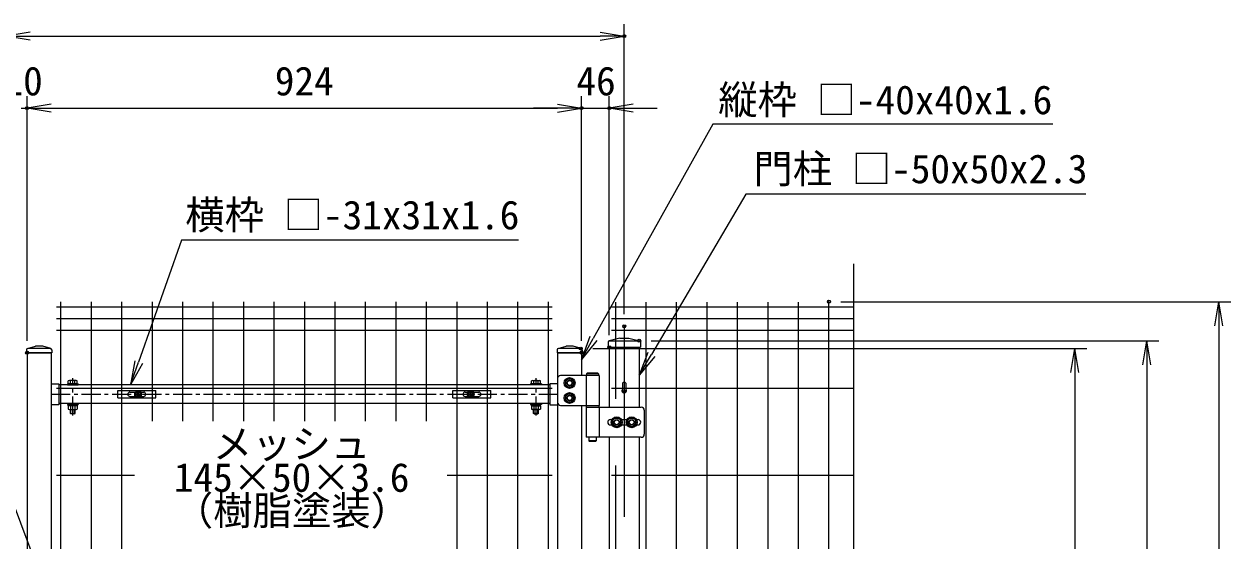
# Model space of a CAD drawing. Units: millimetres, scale not verified. Extents: x -4200 to 4200, y -2970 to 2970.
# Drawn here: x -2614 to -603, y 779 to 1641 of the extents above; entities that cross this region are included whole.
import ezdxf
from ezdxf.enums import TextEntityAlignment as Align

# ---------------------------------------------------------------- set-up
doc = ezdxf.new("R2010")
doc.units = ezdxf.units.MM
doc.header["$LTSCALE"] = 10
doc.header["$PDMODE"] = 32
doc.header["$PDSIZE"] = 5
doc.linetypes.add('USER1', pattern=[50.8, 31.75, -6.35, 6.35, -6.35])
for name, color, linetype, lineweight in [('0-0_D-STR-TXT', 7, 'Continuous', 13), ('0-1_D-STR1', 1, 'Continuous', 25), ('0-2_D-STR-DIM', 7, 'Continuous', 13), ('0-3_0', 7, 'Continuous', 25), ('0-4_Defpoints', 6, 'Continuous', 25), ('0-8_D-STR3', 3, 'Continuous', 13), ('0-9_D-BMK', 2, 'USER1', 13), ('0-A_D-STR2', 7, 'Continuous', 13)]:
    doc.layers.add(name, color=color, linetype=linetype, lineweight=lineweight)
doc.styles.add('ＭＳ ゴシック', font='')
doc.styles.get('ＭＳ ゴシック').set_extended_font_data('MS Gothic')

# ---------------------------------------------------------------- blocks, each defined once
blk = doc.blocks.new('_Open')
at = {"layer": '0-3_0'}
blk.add_line((-10, 1.667), (0, 0), dxfattribs=at)
blk.add_lwpolyline([(-10, -1.667), (0, 0), (-10, 0)], dxfattribs=at)
blk = doc.blocks.new('U5')
at = {"layer": '0-1_D-STR1'}
for p, q in [((90, 14196), (90, 14150)), ((510, 14150), (90, 14150)), ((100, 14150), (100, 10130)), ((100, 14150), (500, 14150)), ((106.9, 14218.9), (240, 14260)), ((486, 14220), (114, 14220)), ((360, 14260), (240, 14260)), ((493.1, 14218.9), (360, 14260)), ((500, 14150), (500, 300)), ((510, 14196), (510, 14150)), ((8930, 14196), (8930, 14150)), ((8930, 14196), (8930, 14150)), ((9350, 14150), (8930, 14150)), ((8940, 14150), (8940, 300)), ((8940, 14150), (9340, 14150)), ((8946.9, 14218.9), (9080, 14260)), ((9326, 14220), (8954, 14220)), ((9340, 14150), (9340, 13770)), ((9350, 14196), (9350, 14150)), ((500, 13632), (630, 13632)), ((630, 13632), (630, 13283)), ((8810, 13612.5), (630, 13612.5)), ((8810, 13632), (8810, 13283)), ((8940, 13632), (8810, 13632)), ((630, 13283), (500, 13283)), ((8810, 13302.5), (630, 13302.5)), ((8810, 13283), (8940, 13283)), ((9340, 13270), (9340, 2655))]:
    blk.add_line(p, q, dxfattribs=at)
blk.add_lwpolyline([(9333.1, 14218.9), (9200, 14260), (9080, 14260)], dxfattribs=at)
for centre, start, end in [((114, 14196), 90, 180), ((486, 14196), 0, 90), ((8954, 14196), 90, 180), ((8954, 14196), 90, 180), ((9326, 14196), 0, 90)]:
    blk.add_arc(centre, 24, start, end, dxfattribs=at)
at = {"layer": '0-4_Defpoints'}
for centre in [(1950, 13457.5), (7490, 13457.5)]:
    blk.add_circle(centre, 40, dxfattribs=at)
at = {"layer": '0-8_D-STR3'}
for p, q in [((785, 13628.5), (785, 13683)), ((916.3, 13688.5), (803.8, 13688.5)), ((822.5, 13628.5), (822.5, 13683)), ((897.5, 13628.5), (897.5, 13683)), ((935, 13628.5), (935, 13683)), ((8505, 13628.5), (8505, 13683)), ((8523.7, 13688.5), (8636.2, 13688.5)), ((8542.5, 13628.5), (8542.5, 13683)), ((8617.5, 13628.5), (8617.5, 13683)), ((8655, 13628.5), (8655, 13683)), ((8940, 13720), (8940, 13320)), ((9630, 13770), (8990, 13770)), ((9414, 13770), (9414, 13270)), ((9622, 13800), (9422, 13800)), ((9622, 13770), (9422, 13770)), ((9612, 13810), (9432, 13810)), ((9630, 13770), (9630, 13270)), ((770, 13628.5), (770, 13612.5)), ((770, 13628.5), (950, 13628.5)), ((770, 13612.5), (950, 13612.5)), ((935, 13628.5), (785, 13628.5)), ((950, 13628.5), (950, 13612.5)), ((8490, 13628.5), (8490, 13612.5)), ((8670, 13628.5), (8490, 13628.5)), ((8670, 13612.5), (8490, 13612.5)), ((8505, 13628.5), (8655, 13628.5)), ((8670, 13628.5), (8670, 13612.5)), ((770, 13302.5), (770, 13286.5)), ((770, 13302.5), (950, 13302.5)), ((770, 13286.5), (950, 13286.5)), ((863.8, 13266.5), (852.2, 13286.5)), ((870.7, 13266.5), (859.1, 13286.5)), ((950, 13302.5), (950, 13286.5)), ((8490, 13302.5), (8490, 13286.5)), ((8670, 13302.5), (8490, 13302.5)), ((8670, 13286.5), (8490, 13286.5)), ((8569.3, 13266.5), (8580.8, 13286.5)), ((8576.2, 13266.5), (8587.8, 13286.5)), ((8670, 13302.5), (8670, 13286.5)), ((785, 13266.5), (785, 13207)), ((803.8, 13201.5), (916.3, 13201.5)), ((820, 13138.5), (820, 13201.5)), ((820, 13138.5), (830, 13128.5)), ((820, 13138.5), (900, 13138.5)), ((822.5, 13266.5), (822.5, 13207)), ((830, 13128.5), (830, 13201.5)), ((890, 13128.5), (830, 13128.5)), ((890, 13128.5), (890, 13201.5)), ((890, 13128.5), (900, 13138.5)), ((897.5, 13266.5), (897.5, 13207)), ((900, 13138.5), (900, 13201.5)), ((935, 13266.5), (935, 13207)), ((8505, 13266.5), (8505, 13207)), ((8636.2, 13201.5), (8523.7, 13201.5)), ((8540, 13138.5), (8540, 13201.5)), ((8550, 13128.5), (8540, 13138.5)), ((8620, 13138.5), (8540, 13138.5)), ((8542.5, 13266.5), (8542.5, 13207)), ((8550, 13128.5), (8550, 13201.5)), ((8550, 13128.5), (8610, 13128.5)), ((8610, 13128.5), (8610, 13201.5)), ((8620, 13138.5), (8610, 13128.5)), ((8617.5, 13266.5), (8617.5, 13207)), ((8620, 13138.5), (8620, 13201.5)), ((8655, 13266.5), (8655, 13207)), ((8990, 13270), (9630, 13270)), ((9414, 13240), (10334, 13240)), ((9414, 13240), (9414, 12740)), ((9417, 13270), (9627, 13270)), ((9627, 13270), (9627, 13240)), ((9630, 13240), (9630, 12740)), ((10384, 13190), (10384, 12790)), ((9775, 12990), (9775.1, 12990)), ((9820, 13035), (9847.1, 13035)), ((9820, 12945), (9847.1, 12945)), ((10002.9, 13035), (10097.1, 13035)), ((10002.9, 12945), (10097.1, 12945)), ((10252.9, 13035), (10280, 13035)), ((10252.9, 12945), (10280, 12945)), ((10325, 12990), (10325.1, 12990)), ((10334, 12740), (9414, 12740)), ((9462, 12740), (9462, 12680)), ((9472, 12670), (9462, 12680)), ((9582, 12680), (9462, 12680)), ((9572, 12670), (9472, 12670)), ((9572, 12670), (9582, 12680)), ((9582, 12740), (9582, 12680))]:
    blk.add_line(p, q, dxfattribs=at)
for points in [[(9140, 13726), (9069.9, 13685.5), (9069.9, 13604.5), (9140, 13564), (9210.1, 13604.5), (9210.1, 13685.5)], [(9140, 13476), (9069.9, 13435.5), (9069.9, 13354.5), (9140, 13314), (9210.1, 13354.5), (9210.1, 13435.5)], [(9925, 13071), (9854.9, 13030.5), (9854.9, 12949.5), (9925, 12909), (9995.1, 12949.5), (9995.1, 13030.5)], [(10175, 13071), (10104.9, 13030.5), (10104.9, 12949.5), (10175, 12909), (10245.1, 12949.5), (10245.1, 13030.5)]]:
    blk.add_lwpolyline(points, close=True, dxfattribs=at)
for points in [[(9432, 13810), (9422, 13800), (9422, 13770)], [(9612, 13810), (9622, 13800), (9622, 13770)], [(937, 13266.5), (783, 13266.5), (783, 13286.5)], [(937, 13266.5), (937, 13286.5), (783, 13286.5)], [(8503, 13266.5), (8657, 13266.5), (8657, 13286.5)], [(8503, 13266.5), (8503, 13286.5), (8657, 13286.5)], [(9417, 13270), (9417, 13240), (9627, 13240)]]:
    blk.add_lwpolyline(points, dxfattribs=at)
for centre, radius in [((9140, 13645), 90), ((9140, 13645), 70.3), ((9140, 13645), 45), ((9140, 13645), 40), ((9140, 13395), 90), ((9140, 13395), 70.3), ((9140, 13395), 45), ((9140, 13395), 40), ((9925, 12990), 90), ((10175, 12990), 90), ((9925, 12990), 70.3), ((9925, 12990), 45), ((9925, 12990), 45), ((9925, 12990), 40), ((10175, 12990), 70.3), ((10175, 12990), 45), ((10175, 12990), 45), ((10175, 12990), 40)]:
    blk.add_circle(centre, radius, dxfattribs=at)
for centre, radius, start, end in [((803.8, 13654), 34.5, 57.13278, 122.86722), ((860, 13558.6), 129.9, 73.22135, 106.77865), ((916.3, 13654), 34.5, 57.13278, 122.86722), ((8523.7, 13654), 34.5, 57.13278, 122.86722), ((8580, 13558.6), 129.9, 73.22135, 106.77865), ((8636.2, 13654), 34.5, 57.13278, 122.86722), ((8990, 13720), 50, 90, 180), ((8990, 13320), 50, 180, 270), ((803.8, 13236), 34.5, 237.13278, 302.86722), ((860, 13331.4), 129.9, 253.22135, 286.77865), ((916.3, 13236), 34.5, 237.13278, 302.86722), ((8523.7, 13236), 34.5, 237.13278, 302.86722), ((8580, 13331.4), 129.9, 253.22135, 286.77865), ((8636.2, 13236), 34.5, 237.13278, 302.86722), ((10334, 13190), 50, 0, 90), ((9820, 12990), 45, 90, 180), ((9820, 12990), 45, 180, 270), ((10280, 12990), 45, 0, 90), ((10280, 12990), 45, 270, 0), ((10334, 12790), 50, 270, 0)]:
    blk.add_arc(centre, radius, start, end, dxfattribs=at)
at = {"layer": '0-9_D-BMK'}
for p, q in [((860, 13104), (860, 13724.9)), ((8580, 13104), (8580, 13724.9)), ((500, 13457.5), (8940, 13457.5))]:
    blk.add_line(p, q, dxfattribs=at)
blk = doc.blocks.new('A$C1aa64d16')
at = {"layer": '0-8_D-STR3'}
for p, q in [((-339.9, 60), (295.1, 60)), ((-339.9, -60), (-339.9, 60)), ((-137.4, 35), (-45.6, 35)), ((-18.5, 4.2), (-31.5, 3.9)), ((-31.5, 3.9), (-31.5, -4)), ((-4, 31.5), (-4.2, 18.5)), ((-4, 31.5), (4, 31.5)), ((4, 31.5), (4.2, 18.5)), ((18.5, 4.2), (31.5, 3.9)), ((31.5, 3.9), (31.5, -4)), ((45.6, 35), (92.6, 35)), ((-137.4, -35), (-45.6, -35)), ((-18.5, -4.2), (-31.5, -4)), ((-4, -31.5), (-4.2, -18.5)), ((18.5, -4.2), (31.5, -4)), ((45.6, -35), (92.6, -35))]:
    blk.add_line(p, q, dxfattribs=at)
for points in [[(-339.9, -60), (295.1, -60), (295.1, 60)], [(-4, -31.5), (4, -31.5), (4.2, -18.5)]]:
    blk.add_lwpolyline(points, dxfattribs=at)
for radius in [57.5, 52.5]:
    blk.add_circle((0, 0), radius, dxfattribs=at)
for centre, radius, start, end in [((-137.4, 0), 35, 90, 270), ((-19.1, 19), 14.9, 270, 0), ((19.1, 19), 14.9, 180, 270), ((92.6, 0), 35, 270, 90), ((-19.1, -19), 14.9, 0, 90), ((19.1, -19), 14.9, 90, 180)]:
    blk.add_arc(centre, radius, start, end, dxfattribs=at)
blk = doc.blocks.new('A$Cf29bf4b8')
at = {"layer": '0-8_D-STR3'}
for p, q in [((-295.2, 60), (339.8, 60)), ((-295.2, -60), (-295.2, 60)), ((-92.7, 35), (-45.6, 35)), ((-18.5, 4.2), (-31.5, 3.9)), ((-31.5, 3.9), (-31.5, -4)), ((-4, 31.5), (-4.2, 18.5)), ((-4, 31.5), (4, 31.5)), ((4, 31.5), (4.2, 18.5)), ((18.5, 4.2), (31.5, 3.9)), ((31.5, 3.9), (31.5, -4)), ((45.6, 35), (137.3, 35)), ((-92.7, -35), (-45.6, -35)), ((-18.5, -4.2), (-31.5, -4)), ((-4, -31.5), (-4.2, -18.5)), ((18.5, -4.2), (31.5, -4)), ((45.6, -35), (137.3, -35))]:
    blk.add_line(p, q, dxfattribs=at)
for points in [[(-295.2, -60), (339.8, -60), (339.8, 60)], [(-4, -31.5), (4, -31.5), (4.2, -18.5)]]:
    blk.add_lwpolyline(points, dxfattribs=at)
for radius in [57.5, 52.5]:
    blk.add_circle((0, 0), radius, dxfattribs=at)
for centre, radius, start, end in [((-92.7, 0), 35, 90, 270), ((-19.1, 19), 14.9, 270, 0), ((19.1, 19), 14.9, 180, 270), ((137.3, 0), 35, 270, 90), ((-19.1, -19), 14.9, 0, 90), ((19.1, -19), 14.9, 90, 180)]:
    blk.add_arc(centre, radius, start, end, dxfattribs=at)

msp = doc.modelspace()

# ---------------------------------------------------------------- linework, layer by layer
at = {"layer": '0-0_D-STR-TXT'}
for points in [[(-899.91, 1473.45), (-1466.04, 1473.45), (-1665.42, 1116.37)], [(-844.43, 1357.26), (-1411.04, 1357.26), (-1568.62, 1089.65)], [(-3055.97, 1270.03), (-2792.64, 1270.03), (-2602.94, 763.15)], [(-1790.24, 1280.47), (-2351.76, 1280.47), (-2423.19, 1076.68)]]:
    msp.add_lwpolyline(points, dxfattribs=at)
at = {"layer": '0-1_D-STR1'}
for p, q in [((-1640.76, 1110.68), (-1640.92, 1101.68)), ((-1621.42, 1116.68), (-1639.21, 1112.6)), ((-1638.83, 1112.68), (-1589, 1112.68)), ((-1621.42, 1116.68), (-1606.42, 1116.68)), ((-1606.42, 1116.68), (-1588.63, 1112.6)), ((-1587.07, 1110.68), (-1586.92, 1101.68)), ((-1640.92, 1101.68), (-1586.92, 1101.68)), ((-1638.92, 1101.68), (-1638.92, 1001.68)), ((-1588.92, 1101.68), (-1588.92, 1001.68)), ((-1638.92, 951.68), (-1638.92, -109.82)), ((-1588.92, 951.68), (-1588.92, -109.82))]:
    msp.add_line(p, q, dxfattribs=at)
for centre, radius, start, end in [((-1638.76, 1110.65), 2, 102.93782, 179), ((-1589.07, 1110.65), 2, 1, 77.06218), ((-1613.92, 1029.68), 4, 162.5424, 17.4576)]:
    msp.add_arc(centre, radius, start, end, dxfattribs=at)
at = {"layer": '0-2_D-STR-DIM'}
for p, q in [((-1613.92, 1156.69), (-1613.92, 1640.51)), ((-2603.92, 1620.51), (-1653.92, 1620.51)), ((-2608.92, 1112.68), (-2608.92, 1520.51)), ((-2608.92, 1112.68), (-2608.92, 1520.51)), ((-1684.92, 1112.68), (-1684.92, 1520.51)), ((-1684.92, 1112.68), (-1684.92, 1520.51)), ((-1638.92, 1121.68), (-1638.92, 1520.51)), ((-2618.92, 1500.51), (-2608.92, 1500.51)), ((-2568.92, 1500.51), (-1724.92, 1500.51)), ((-2568.92, 1500.51), (-2528.92, 1500.51)), ((-1724.92, 1500.51), (-1764.92, 1500.51)), ((-1684.92, 1500.51), (-1638.92, 1500.51)), ((-1598.92, 1500.51), (-1558.92, 1500.51)), ((-1252.73, 1177.68), (-603.01, 1177.68)), ((-623.01, 1137.68), (-623.01, -282.32)), ((-1569, 1112.68), (-723.01, 1112.68)), ((-1666.32, 1099.68), (-843.01, 1099.68)), ((-743.01, 1072.68), (-743.01, -532.32)), ((-863.01, 1059.68), (-863.01, -252.32))]:
    msp.add_line(p, q, dxfattribs=at)
at = {"layer": '0-4_Defpoints'}
for p in [(-1613.92, 1620.51), (-2608.92, 1500.51), (-1684.92, 1500.51), (-1638.92, 1500.51), (-1272.73, 1177.68), (-1613.92, 1136.69), (-1589, 1112.68), (-2608.92, 1092.68), (-1686.32, 1099.68), (-1684.92, 1092.68), (-1638.92, 1101.68)]:
    msp.add_point(p, dxfattribs=at)
at = {"layer": '0-8_D-STR3'}
for p, q in [((-1616.52, 1041.85), (-1616.52, 1029.69)), ((-1611.32, 1041.85), (-1611.32, 1029.69))]:
    msp.add_line(p, q, dxfattribs=at)
msp.add_arc((-1613.92, 1029.69), 2.6, 180, 0, dxfattribs=at)
msp.add_ellipse((-1613.92, 1041.84), major_axis=(-2.6, 0), ratio=0.649974, start_param=3.1415927, end_param=6.2831853, dxfattribs=at)
at = {"layer": '0-9_D-BMK'}
msp.add_line((-1613.92, 1136.69), (-1613.92, -607.32), dxfattribs=at)
at = {"layer": '0-A_D-STR2'}
for p, q in [((-1231.55, 448.29), (-1231.55, 1240.68)), ((-2560.08, 1169.26), (-1733.76, 1169.26)), ((-2553.08, 1177.68), (-2553.08, -292.32)), ((-2502.31, 1177.68), (-2502.31, -292.32)), ((-2451.54, 1177.68), (-2451.54, -292.32)), ((-2400.77, 1177.68), (-2400.77, 978.37)), ((-2350, 1177.68), (-2350, 978.37)), ((-2299.23, 1177.68), (-2299.23, 978.37)), ((-2248.46, 1177.68), (-2248.46, 978.37)), ((-2197.69, 1177.68), (-2197.69, 978.37)), ((-2146.92, 1177.68), (-2146.92, 978.37)), ((-2096.15, 1177.68), (-2096.15, 978.37)), ((-2045.38, 1177.68), (-2045.38, 978.37)), ((-1994.61, 1177.68), (-1994.61, 978.37)), ((-1943.84, 1177.68), (-1943.84, 978.37)), ((-1893.07, 1177.68), (-1893.07, -292.32)), ((-1842.3, 1177.68), (-1842.3, -292.32)), ((-1791.53, 1177.68), (-1791.53, -292.32)), ((-1740.76, 1177.68), (-1740.76, -292.32)), ((-1231.55, 1168.71), (-1635.08, 1168.71)), ((-1628.08, 1015.88), (-1628.08, 1177.13)), ((-1577.31, -292.87), (-1577.31, 1177.13)), ((-1526.54, -292.87), (-1526.54, 1177.13)), ((-1475.77, -292.87), (-1475.77, 1177.13)), ((-1425, -292.87), (-1425, 1177.13)), ((-1374.23, -292.87), (-1374.23, 1177.13)), ((-1323.46, -292.87), (-1323.46, 1177.13)), ((-1272.73, -292.32), (-1272.73, 1177.68)), ((-2560.08, 1149.68), (-1733.76, 1149.68)), ((-1231.55, 1149.13), (-1635.08, 1149.13)), ((-2560.08, 1130.11), (-1733.76, 1130.11)), ((-1231.55, 1129.56), (-1635.08, 1129.56)), ((-2560.08, 1033.68), (-1733.76, 1033.68)), ((-1231.55, 1033.13), (-1635.08, 1033.13)), ((-2560.08, 888.56), (-2429.97, 888.56)), ((-1909.1, 888.56), (-1733.76, 888.56)), ((-1231.55, 888.01), (-1635.08, 888.01)), ((-1628.08, -59.54), (-1628.08, 904.81))]:
    msp.add_line(p, q, dxfattribs=at)

# ---------------------------------------------------------------- block references
at = {"layer": '0-0_D-STR-TXT', "xscale": 4, "yscale": 4}
for p, rotation in [((-1684.92, 1081.45), 240.82338), ((-1588.92, 1055.18), 239.50814), ((-2436.42, 1038.94), 250.68301)]:
    msp.add_blockref('_Open', p, dxfattribs=dict(at, rotation=rotation))
at = {"layer": '0-2_D-STR-DIM', "xscale": 4, "yscale": 4}
for p, rotation in [((-2643.92, 1620.51), 180), ((-2608.92, 1500.51), 180), ((-2608.92, 1500.51), 180), ((-1638.92, 1500.51), 180), ((-623.01, 1177.68), 90), ((-743.01, 1112.68), 90), ((-863.01, 1099.68), 90)]:
    msp.add_blockref('_Open', p, dxfattribs=dict(at, rotation=rotation))
at = {"layer": '0-2_D-STR-DIM'}
for name, p, xscale, yscale in [('_Open', (-1613.92, 1620.51), 4, 4), ('_Open', (-1684.92, 1500.51), 4, 4), ('_Open', (-1684.92, 1500.51), 4, 4), ('U5', (-2618.92, -322.32), 0.1, 0.1), ('A$C1aa64d16', (-2423.92, 1023.44), 0.1, 0.1), ('A$Cf29bf4b8', (-1869.92, 1023.44), 0.1, 0.1)]:
    msp.add_blockref(name, p, dxfattribs=dict(at, xscale=xscale, yscale=yscale))

# ---------------------------------------------------------------- texts
at = {"layer": '0-0_D-STR-TXT', "style": 'ＭＳ ゴシック'}
for s, p in [('縦枠 □-40x40x1.6', (-1457.27, 1475.91)), ('門柱 □-50x50x2.3', (-1398.64, 1360.79)), ('横枠 □-31x31x1.6', (-2345.38, 1283.91)), ('メッシュ', (-2299.48, 902.16)), ('145×50×3.6', (-2364.46, 846.3)), ('（樹脂塗装）', (-2364.46, 791.01))]:
    msp.add_text(s, height=48.09, dxfattribs=at).set_placement(p, align=Align.BOTTOM_LEFT)
at = {"layer": '0-2_D-STR-DIM', "style": 'ＭＳ ゴシック'}
for s, p in [('10', (-2648.32, 1507.26)), ('924', (-2196.17, 1507.26)), ('46', (-1693.64, 1507.26))]:
    msp.add_text(s, height=48.09, dxfattribs=at).set_placement(p, align=Align.BOTTOM_LEFT)

doc.saveas('drawing.dxf')
